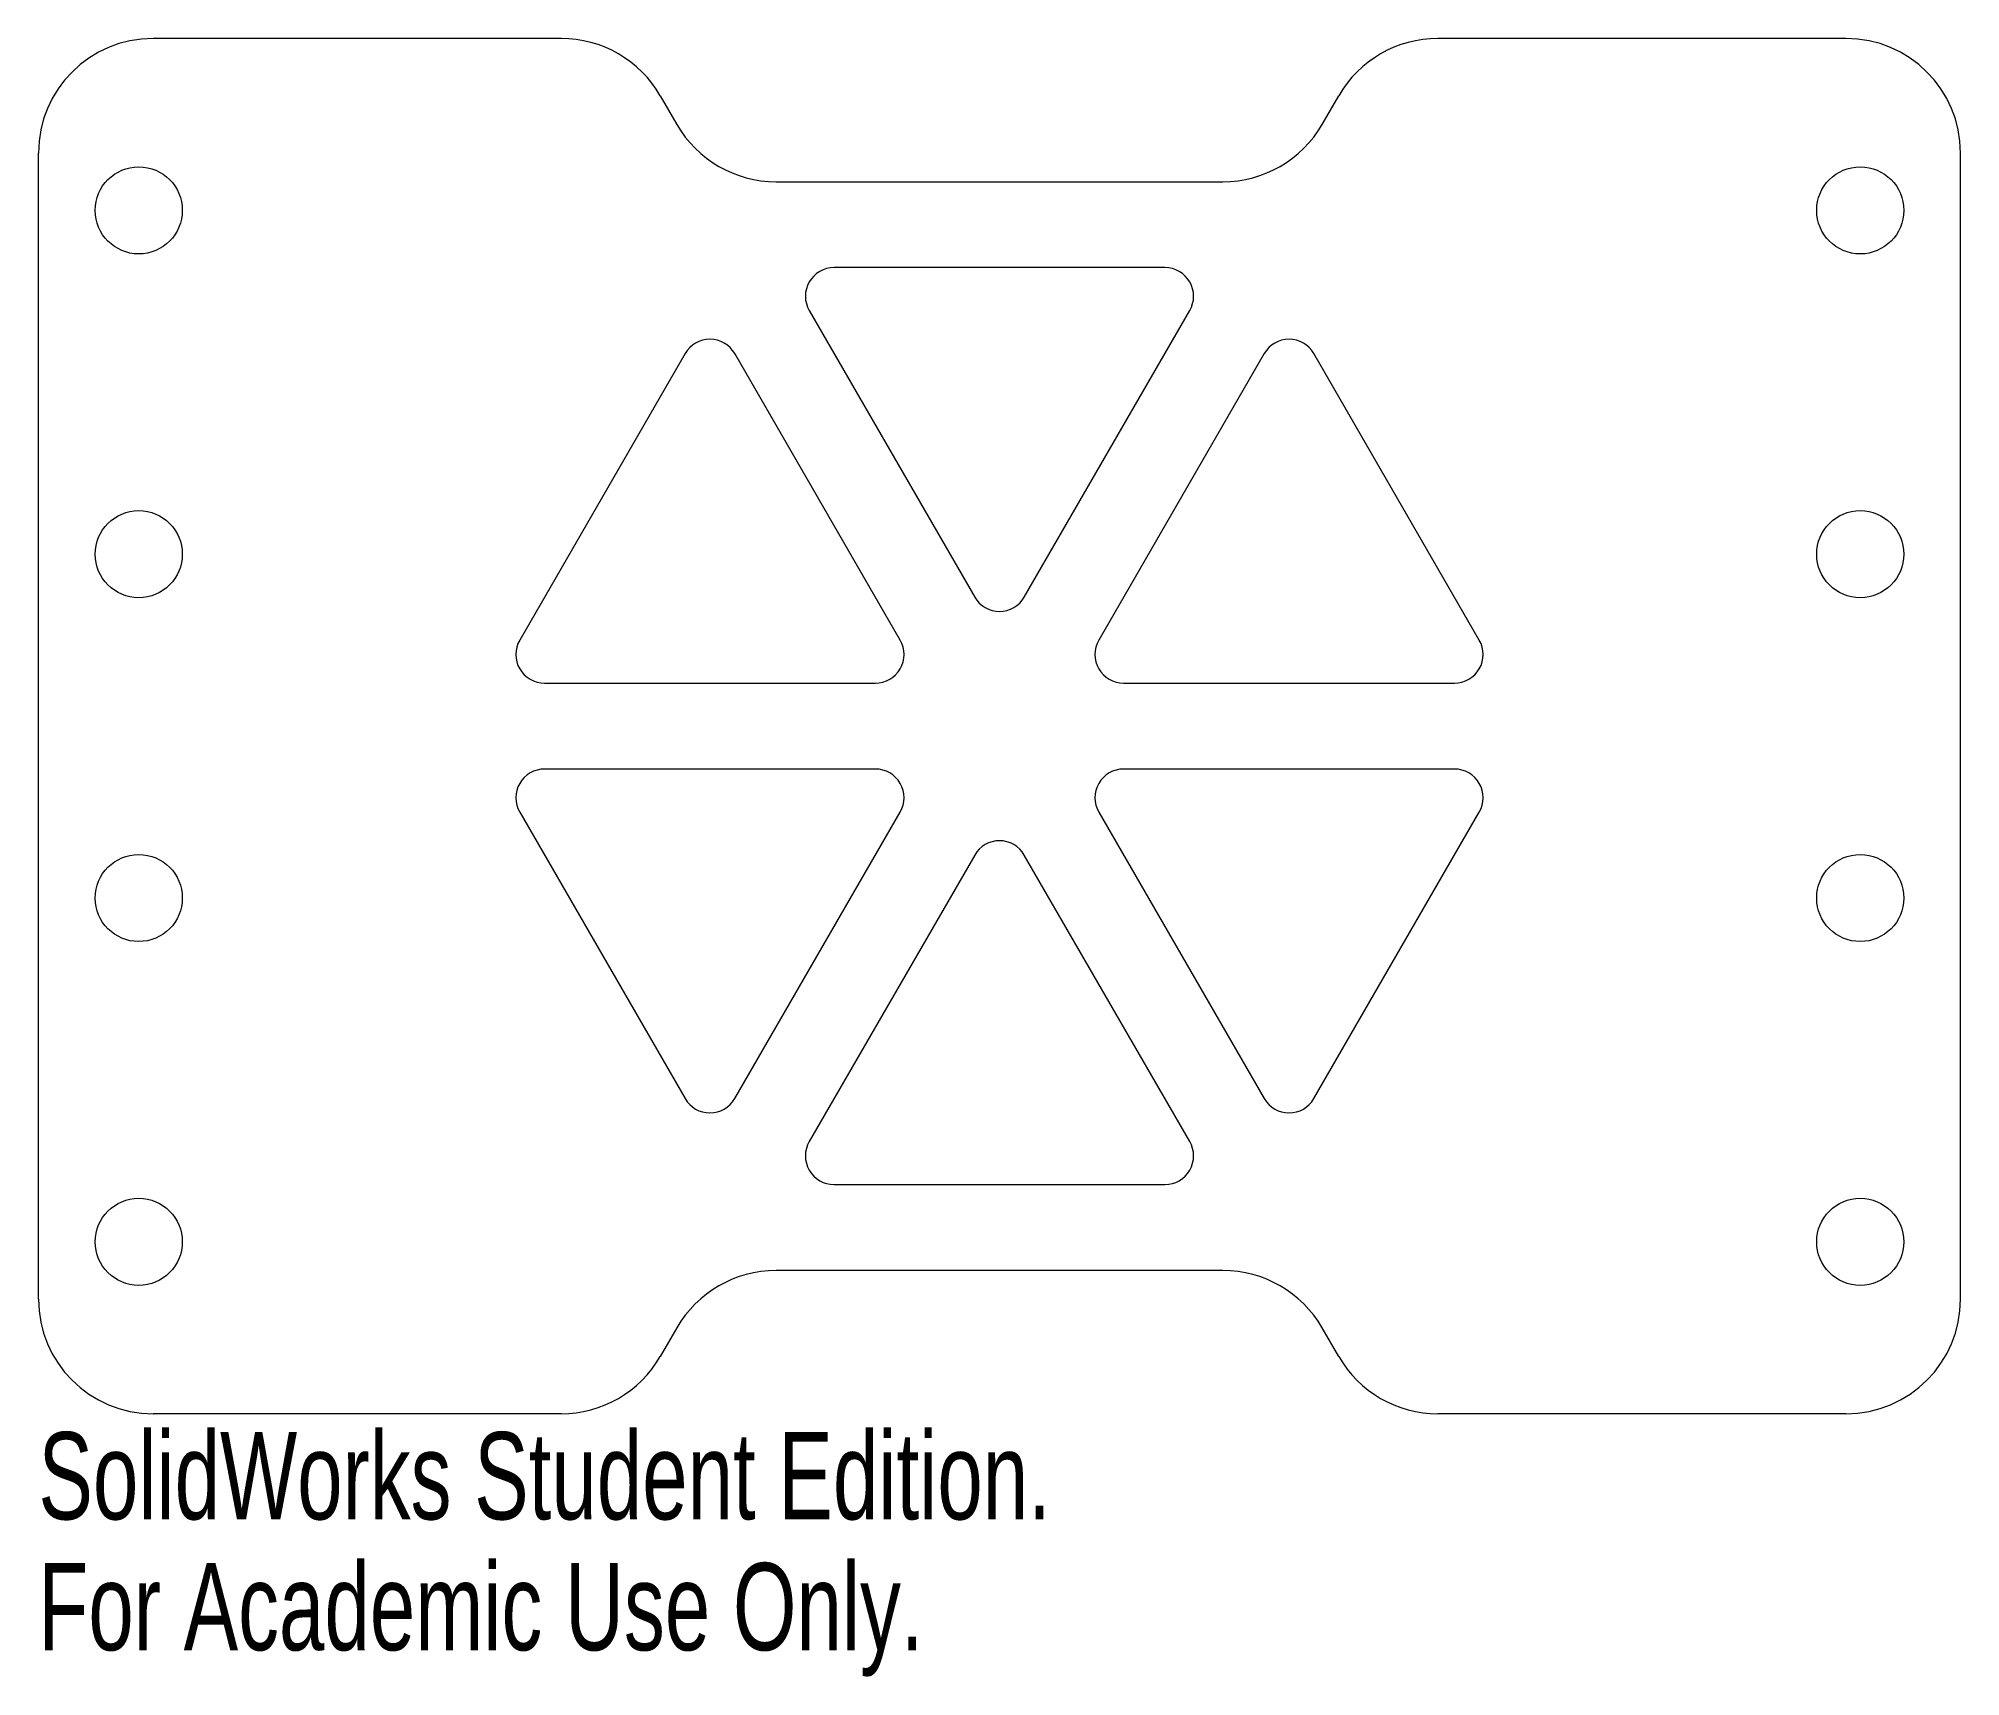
# Model space of a CAD drawing. Header units: inches. Extents: x -2.1 to 2.1, y -2.07 to 1.5.
import ezdxf

# ---------------------------------------------------------------- set-up
doc = ezdxf.new("R2010")
doc.units = ezdxf.units.IN
doc.header["$MEASUREMENT"] = 0
doc.styles.add('SLDTEXTSTYLE0', font='TXT', dxfattribs={"width": 0.7})

msp = doc.modelspace()

# ---------------------------------------------------------------- linework, layer by layer
at = {"color": 7, "linetype": 'Continuous', "lineweight": 15}
for p, q in [((-0.9562, 1.5), (-1.8459, 1.5)), ((1.8459, 1.5), (0.9562, 1.5)), ((-0.7397, 1.375), (-0.7036, 1.3125)), ((0.7036, 1.3125), (0.7397, 1.375)), ((-2.0959, -1.25), (-2.0959, 1.25)), ((2.0959, -1.25), (2.0959, 1.25)), ((-0.4871, 1.1875), (0.4871, 1.1875)), ((0.3608, 1), (-0.3608, 1)), ((-0.415, 0.9062), (-0.0541, 0.2812)), ((0.0541, 0.2812), (0.415, 0.9062)), ((-0.6856, 0.8125), (-1.0464, 0.1875)), ((-0.2165, 0.1875), (-0.5774, 0.8125)), ((0.5774, 0.8125), (0.2165, 0.1875)), ((1.0464, 0.1875), (0.6856, 0.8125)), ((-0.9923, 0.0938), (-0.2706, 0.0938)), ((0.2706, 0.0938), (0.9923, 0.0938)), ((-0.2706, -0.0938), (-0.9923, -0.0938)), ((0.9923, -0.0938), (0.2706, -0.0938)), ((-1.0464, -0.1875), (-0.6856, -0.8125)), ((-0.5774, -0.8125), (-0.2165, -0.1875)), ((0.2165, -0.1875), (0.5774, -0.8125)), ((0.6856, -0.8125), (1.0464, -0.1875)), ((-0.0541, -0.2812), (-0.415, -0.9062)), ((0.415, -0.9062), (0.0541, -0.2812)), ((-0.3608, -1), (0.3608, -1)), ((0.4871, -1.1875), (-0.4871, -1.1875)), ((-0.7036, -1.3125), (-0.7397, -1.375)), ((0.7397, -1.375), (0.7036, -1.3125)), ((-0.9562, -1.5), (-1.8459, -1.5)), ((1.8459, -1.5), (0.9562, -1.5))]:
    msp.add_line(p, q, dxfattribs=at)
for centre in [(-1.8771, 1.125), (1.8771, 1.125), (-1.8771, 0.375), (1.8771, 0.375), (-1.8771, -0.375), (1.8771, -0.375), (-1.8771, -1.125), (1.8771, -1.125)]:
    msp.add_circle(centre, 0.095, dxfattribs=at)
for centre, radius, start, end in [((-1.8459, 1.25), 0.25, 90, 180), ((-0.9562, 1.25), 0.25, 30, 90), ((0.9562, 1.25), 0.25, 90, 150), ((1.8459, 1.25), 0.25, 0, 90), ((-0.4871, 1.4375), 0.25, 210, 270), ((0.4871, 1.4375), 0.25, 270, 330), ((-0.3608, 0.9375), 0.0625, 90, 210), ((0.3608, 0.9375), 0.0625, 330, 90), ((-0.6315, 0.7812), 0.0625, 30, 150), ((0.6315, 0.7812), 0.0625, 30, 150), ((0, 0.3125), 0.0625, 210, 330), ((-0.9923, 0.1562), 0.0625, 150, 270), ((-0.2706, 0.1562), 0.0625, 270, 30), ((0.2706, 0.1562), 0.0625, 150, 270), ((0.9923, 0.1562), 0.0625, 270, 30), ((-0.9923, -0.1562), 0.0625, 90, 210), ((-0.2706, -0.1562), 0.0625, 330, 90), ((0.2706, -0.1562), 0.0625, 90, 210), ((0.9923, -0.1562), 0.0625, 330, 90), ((0, -0.3125), 0.0625, 30, 150), ((-0.6315, -0.7812), 0.0625, 210, 330), ((0.6315, -0.7812), 0.0625, 210, 330), ((-0.3608, -0.9375), 0.0625, 150, 270), ((0.3608, -0.9375), 0.0625, 270, 30), ((-0.4871, -1.4375), 0.25, 90, 150), ((0.4871, -1.4375), 0.25, 30, 90), ((-1.8459, -1.25), 0.25, 180, 270), ((1.8459, -1.25), 0.25, 270, 0), ((-0.9562, -1.25), 0.25, 270, 330), ((0.9562, -1.25), 0.25, 210, 270)]:
    msp.add_arc(centre, radius, start, end, dxfattribs=at)

# ---------------------------------------------------------------- texts
at = {"color": 7, "linetype": 'Continuous', "char_height": 0.1903, "attachment_point": 1, "style": 'SLDTEXTSTYLE0'}
for s, insert in [('SolidWorks Student Edition.', (-2.0959, -1.5401)), ('For Academic Use Only.', (-2.0959, -1.8256))]:
    msp.add_mtext(s, dxfattribs=dict(at, insert=insert))

doc.saveas('drawing.dxf')
